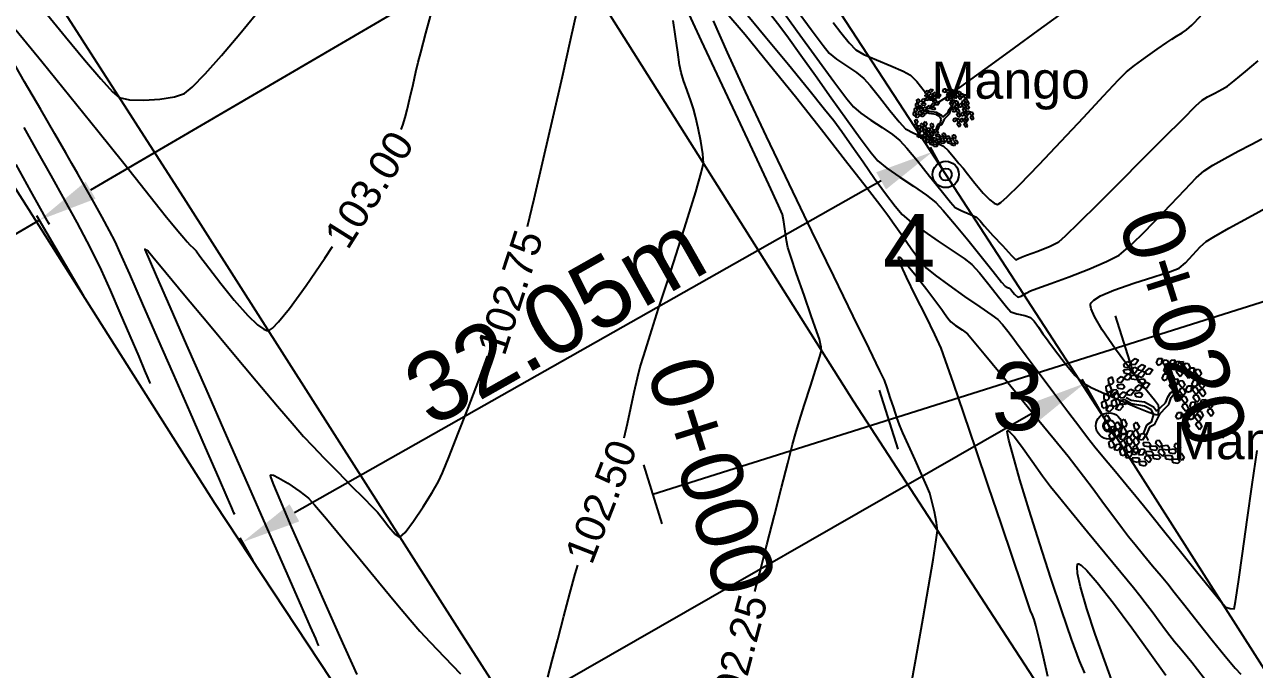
# Model space of a CAD drawing. Header units: millimetres. Extents: x 605578 to 606222, y 1311008 to 1311323.
# Drawn here: x 605671.26 to 605720.97, y 1311108.49 to 1311134.58 of the extents above; entities that cross this region are included whole.
import ezdxf
from ezdxf.enums import TextEntityAlignment as Align

# ---------------------------------------------------------------- set-up
doc = ezdxf.new("R2010")
doc.units = ezdxf.units.MM
doc.header["$LTSCALE"] = 0.0254
doc.header["$MEASUREMENT"] = 0
for name, color, linetype in [('ALINEACION 1', 4, 'Continuous'), ('ARBOL', 3, 'Continuous'), ('BORDE CARRETERA', 8, 'Continuous'), ('CERCO', 6, 'Continuous'), ('CIRCULO', 1, 'Continuous'), ('CONT-MJR', 30, 'Continuous'), ('CONT-MNR', 56, 'Continuous'), ('COTAS', 3, 'Continuous'), ('PTOS PI', 7, 'Continuous'), ('STALBL', 5, 'Continuous'), ('TEXTO ARB', 7, 'Continuous')]:
    doc.layers.add(name, color=color, linetype=linetype)
doc.styles.add('COTAS', font='arial.ttf', dxfattribs={"height": 2.8})
doc.styles.add('CURVAS DE NIVEL', font='arial.ttf', dxfattribs={"height": 1.2})
doc.styles.add('ESTACION', font='arial.ttf', dxfattribs={"height": 2.5})
doc.styles.add('PI', font='arial.ttf', dxfattribs={"height": 2})
doc.styles.add('PUNTOS PI', font='arial.ttf', dxfattribs={"height": 0.08})
doc.dimstyles.new('COTAS LINDEROS', dxfattribs={"dimscale": 40, "dimtxt": 2.8, "dimasz": 0.06, "dimexe": 0.005, "dimexo": 0.005, "dimgap": 0.005, "dimtad": 2, "dimzin": 0, "dimdsep": 46, "dimtxsty": 'COTAS', "dimcen": 0.09, "dimclrd": 1, "dimclre": 1, "dimclrt": 3, "dimadec": 0, "dimazin": 0, "dimtfac": 1, "dimtofl": 0, "dimtmove": 0, "dimatfit": 3, "dimldrblk": 'ARCHTICK', "dimfxl": 1, "dimtolj": 1, "dimtzin": 0, "dimarcsym": 0})

# ---------------------------------------------------------------- blocks, each defined once
blk = doc.blocks.new('lbl_tic')
blk.add_line((0, -0.04165), (0, 0.04165))
blk = doc.blocks.new('sta_tic')
blk.add_line((0, -0.04165), (0, 0.04165))
blk = doc.blocks.new('*U18')
at = {"layer": 'CONT-MNR', "elevation": 101.25, "flags": 128}
blk.add_lwpolyline([(605715.269, 1311107.9), (605714.908, 1311108.868), (605714.539, 1311109.921), (605714.204, 1311110.948), (605713.947, 1311111.838), (605713.826, 1311112.377), (605713.801, 1311112.643), (605713.82, 1311112.741), (605713.841, 1311112.763), (605713.873, 1311112.766), (605713.971, 1311112.713), (605714.198, 1311112.502), (605714.62, 1311112.015), (605715.282, 1311111.17), (605716.017, 1311110.179), (605716.746, 1311109.168), (605717.386, 1311108.265)], dxfattribs=at)
blk = doc.blocks.new('*U22')
at = {"layer": 'CONT-MJR', "elevation": 101.5, "flags": 128}
blk.add_lwpolyline([(605714.116, 1311108.339), (605713.898, 1311108.845), (605713.576, 1311109.72), (605713.181, 1311110.865), (605712.744, 1311112.181), (605712.297, 1311113.57), (605711.87, 1311114.932), (605711.494, 1311116.17), (605711.201, 1311117.183), (605711.048, 1311117.767), (605710.99, 1311118.038), (605710.983, 1311118.129), (605710.989, 1311118.144), (605711.014, 1311118.145), (605711.089, 1311118.098), (605711.258, 1311117.919), (605711.559, 1311117.532), (605711.994, 1311116.926), (605712.412, 1311116.328), (605712.728, 1311115.896), (605713.038, 1311115.515), (605713.569, 1311114.866), (605714.23, 1311114.062), (605714.93, 1311113.21), (605715.576, 1311112.423), (605716.079, 1311111.81), (605716.345, 1311111.48), (605716.558, 1311111.201), (605716.833, 1311110.832), (605717.123, 1311110.442), (605717.378, 1311110.098), (605717.551, 1311109.87), (605717.745, 1311109.63), (605717.997, 1311109.325), (605718.25, 1311109.02), (605718.446, 1311108.782), (605718.668, 1311108.496), (605719.036, 1311108.016)], dxfattribs=at)
blk = doc.blocks.new('*U24')
at = {"layer": 'CONT-MNR', "elevation": 101.75, "flags": 128}
blk.add_lwpolyline([(605712.625, 1311108.203), (605712.451, 1311108.995), (605712.277, 1311109.727), (605712.139, 1311110.274), (605712.076, 1311110.511), (605712.001, 1311110.686), (605711.922, 1311110.859), (605711.823, 1311111.154), (605711.567, 1311111.915), (605711.191, 1311113.033), (605710.733, 1311114.396), (605710.229, 1311115.893), (605709.715, 1311117.412), (605709.23, 1311118.843), (605708.809, 1311120.074), (605708.489, 1311120.995), (605708.307, 1311121.493), (605708.056, 1311122.049), (605707.687, 1311122.798), (605707.279, 1311123.613), (605706.91, 1311124.364), (605706.695, 1311124.835), (605706.607, 1311125.068), (605706.592, 1311125.151), (605706.6, 1311125.168), (605706.622, 1311125.168), (605706.702, 1311125.111), (605706.895, 1311124.909), (605707.244, 1311124.489), (605707.728, 1311123.867), (605708.139, 1311123.321), (605708.34, 1311123.051), (605708.45, 1311122.894), (605708.586, 1311122.698), (605708.704, 1311122.55), (605708.892, 1311122.41), (605709.164, 1311122.227), (605709.375, 1311122.068), (605709.582, 1311121.827), (605710.048, 1311121.266), (605710.692, 1311120.483), (605711.435, 1311119.577), (605712.194, 1311118.648), (605712.888, 1311117.795), (605713.437, 1311117.117), (605713.76, 1311116.714), (605714.062, 1311116.319), (605714.452, 1311115.798), (605714.878, 1311115.224), (605715.293, 1311114.664), (605715.646, 1311114.191), (605715.888, 1311113.873), (605716.15, 1311113.547), (605716.491, 1311113.133), (605716.859, 1311112.689), (605717.202, 1311112.275), (605717.467, 1311111.953), (605717.728, 1311111.626), (605718.164, 1311111.075), (605718.701, 1311110.396), (605719.268, 1311109.684), (605719.792, 1311109.034), (605720.2, 1311108.542), (605720.42, 1311108.303)], dxfattribs=at)
blk = doc.blocks.new('*U25')
at = {"layer": 'CONT-MJR', "elevation": 102, "flags": 128}
for points in [[(605707.135, 1311108.092), (605707.353, 1311109.291), (605707.583, 1311110.583), (605707.802, 1311111.84), (605707.986, 1311112.933), (605708.113, 1311113.733), (605708.159, 1311114.113), (605708.122, 1311114.444), (605708.039, 1311114.871), (605707.937, 1311115.296), (605707.846, 1311115.621), (605707.73, 1311115.911), (605707.518, 1311116.395), (605707.255, 1311116.978), (605706.988, 1311117.568), (605706.763, 1311118.069), (605706.627, 1311118.388), (605706.52, 1311118.689), (605706.391, 1311119.079), (605706.254, 1311119.5), (605706.124, 1311119.89), (605706.015, 1311120.19), (605705.831, 1311120.578), (605705.394, 1311121.478), (605704.755, 1311122.788), (605703.969, 1311124.403), (605703.088, 1311126.22), (605702.164, 1311128.138), (605701.251, 1311130.051), (605700.401, 1311131.858), (605699.667, 1311133.455), (605699.102, 1311134.738)], [(605699.564, 1311135.138), (605700.386, 1311134.177), (605701.363, 1311132.986), (605702.417, 1311131.671), (605703.471, 1311130.335), (605704.449, 1311129.083), (605705.274, 1311128.019), (605705.868, 1311127.248), (605706.156, 1311126.875), (605706.417, 1311126.512), (605706.743, 1311126.035), (605707.094, 1311125.525), (605707.433, 1311125.061), (605707.719, 1311124.725), (605708.065, 1311124.438), (605708.616, 1311124.036), (605709.257, 1311123.587), (605709.876, 1311123.161), (605710.36, 1311122.827), (605710.595, 1311122.655), (605710.783, 1311122.446), (605711.001, 1311122.172), (605711.174, 1311121.948), (605711.357, 1311121.705), (605711.748, 1311121.18), (605712.274, 1311120.474), (605712.858, 1311119.689), (605713.428, 1311118.927), (605713.909, 1311118.289), (605714.225, 1311117.876), (605714.527, 1311117.498), (605714.918, 1311117.022), (605715.352, 1311116.497), (605715.788, 1311115.972), (605716.181, 1311115.498), (605716.488, 1311115.124), (605716.826, 1311114.706), (605717.355, 1311114.049), (605717.986, 1311113.262), (605718.635, 1311112.456), (605719.213, 1311111.74), (605719.634, 1311111.224), (605719.811, 1311111.016), (605719.989, 1311110.954), (605720.153, 1311110.943), (605720.207, 1311111.246), (605720.325, 1311112.04), (605720.491, 1311113.186), (605720.684, 1311114.545), (605720.886, 1311115.978), (605721.077, 1311117.345)]]:
    blk.add_lwpolyline(points, dxfattribs=at)
blk = doc.blocks.new('*U26')
at = {"layer": 'CONT-MNR', "elevation": 102.25, "flags": 128}
for points in [[(605700.776, 1311111.645), (605700.961, 1311112.366), (605701.262, 1311113.538), (605701.567, 1311114.73), (605701.858, 1311115.857), (605702.111, 1311116.837), (605702.307, 1311117.587), (605702.424, 1311118.022), (605702.576, 1311118.526), (605702.79, 1311119.208), (605703.026, 1311119.951), (605703.244, 1311120.64), (605703.406, 1311121.159), (605703.471, 1311121.392), (605703.458, 1311121.535), (605703.421, 1311121.715), (605703.386, 1311121.858), (605703.287, 1311122.148), (605703.06, 1311122.799), (605702.766, 1311123.639), (605702.469, 1311124.495), (605702.229, 1311125.193), (605702.111, 1311125.561), (605702.058, 1311125.852), (605702.007, 1311126.229), (605701.952, 1311126.606), (605701.891, 1311126.893), (605701.731, 1311127.26), (605701.34, 1311128.109), (605700.777, 1311129.32), (605700.099, 1311130.772), (605699.363, 1311132.346), (605698.628, 1311133.92), (605697.95, 1311135.375)], [(605700.245, 1311135.258), (605701.201, 1311134.097), (605702.133, 1311132.962), (605702.959, 1311131.953), (605703.599, 1311131.166), (605703.971, 1311130.699), (605704.297, 1311130.257), (605704.704, 1311129.679), (605705.157, 1311129.026), (605705.621, 1311128.36), (605706.062, 1311127.743), (605706.445, 1311127.235), (605706.734, 1311126.899), (605707.102, 1311126.589), (605707.614, 1311126.219), (605708.194, 1311125.826), (605708.761, 1311125.446), (605709.239, 1311125.116), (605709.549, 1311124.874), (605709.853, 1311124.54), (605710.236, 1311124.065), (605710.625, 1311123.566), (605710.948, 1311123.158), (605711.13, 1311122.958), (605711.369, 1311122.878), (605711.687, 1311122.812), (605711.923, 1311122.73), (605712.063, 1311122.582), (605712.241, 1311122.337), (605712.42, 1311122.076), (605712.562, 1311121.878), (605712.732, 1311121.651), (605713.025, 1311121.259), (605713.38, 1311120.803), (605713.733, 1311120.384), (605714.023, 1311120.101), (605714.372, 1311119.903), (605714.938, 1311119.639), (605715.598, 1311119.355), (605716.227, 1311119.095), (605716.7, 1311118.905), (605716.892, 1311118.829), (605716.987, 1311118.803), (605717.076, 1311118.79), (605717.093, 1311118.877), (605717.102, 1311118.975), (605717.104, 1311119.074), (605717.098, 1311119.174), (605716.935, 1311119.381), (605716.522, 1311119.906), (605715.963, 1311120.634), (605715.361, 1311121.45), (605714.822, 1311122.238), (605714.506, 1311122.772), (605714.371, 1311123.077), (605714.341, 1311123.221), (605714.348, 1311123.273), (605714.373, 1311123.325), (605714.479, 1311123.434), (605714.754, 1311123.605), (605715.285, 1311123.839), (605716.094, 1311124.125), (605716.913, 1311124.383), (605717.579, 1311124.591), (605717.931, 1311124.727), (605718.183, 1311124.946), (605718.483, 1311125.263), (605718.782, 1311125.584), (605719.028, 1311125.813), (605719.336, 1311126), (605719.944, 1311126.342), (605720.73, 1311126.775), (605721.57, 1311127.234)]]:
    blk.add_lwpolyline(points, dxfattribs=at)
at = {"layer": 'CONT-MNR', "color": 2, "insert": (605700.085, 1311108.988, 102.25), "char_height": 1.2, "attachment_point": 5, "rotation": 75.1319, "style": 'CURVAS DE NIVEL'}
blk.add_mtext('{102.25}', dxfattribs=at)
blk = doc.blocks.new('*U27')
at = {"layer": 'CONT-MJR', "elevation": 102.5, "flags": 128}
for points in [[(605695.491, 1311117.867), (605695.491, 1311117.869), (605695.626, 1311118.442), (605695.767, 1311119.079), (605695.906, 1311119.717), (605696.035, 1311120.292), (605696.146, 1311120.74), (605696.285, 1311121.199), (605696.545, 1311122.017), (605696.89, 1311123.091), (605697.284, 1311124.313), (605697.689, 1311125.579), (605698.07, 1311126.783), (605698.39, 1311127.82), (605698.613, 1311128.584), (605698.702, 1311128.969), (605698.68, 1311129.352), (605698.598, 1311129.859), (605698.488, 1311130.395), (605698.378, 1311130.866), (605698.3, 1311131.176), (605698.197, 1311131.499), (605698.047, 1311131.91), (605697.898, 1311132.32), (605697.795, 1311132.643), (605697.739, 1311132.95), (605697.66, 1311133.469), (605697.568, 1311134.1), (605697.471, 1311134.741)], [(605701.409, 1311135.002), (605701.787, 1311134.522), (605702.141, 1311134.045), (605702.64, 1311133.349), (605703.232, 1311132.516), (605703.864, 1311131.624), (605704.484, 1311130.754), (605705.039, 1311129.986), (605705.478, 1311129.399), (605705.748, 1311129.074), (605706.12, 1311128.768), (605706.635, 1311128.412), (605707.198, 1311128.039), (605707.716, 1311127.685), (605708.096, 1311127.385), (605708.396, 1311127.061), (605708.85, 1311126.525), (605709.385, 1311125.873), (605709.929, 1311125.199), (605710.41, 1311124.599), (605710.755, 1311124.166), (605710.892, 1311123.996), (605710.987, 1311123.951), (605711.074, 1311123.912), (605711.121, 1311123.86), (605711.167, 1311123.807), (605711.269, 1311123.678), (605711.411, 1311123.549), (605711.545, 1311123.599), (605711.75, 1311123.714), (605711.919, 1311123.806), (605712.175, 1311123.9), (605712.742, 1311124.103), (605713.489, 1311124.379), (605714.285, 1311124.689), (605714.999, 1311124.995), (605715.5, 1311125.26), (605715.885, 1311125.574), (605716.398, 1311126.069), (605716.985, 1311126.672), (605717.589, 1311127.307), (605718.154, 1311127.901), (605718.623, 1311128.379), (605718.941, 1311128.667), (605719.293, 1311128.895), (605719.778, 1311129.168), (605720.32, 1311129.456), (605720.844, 1311129.729), (605721.274, 1311129.956)], [(605684.701, 1311108.285), (605684.006, 1311109.842), (605683.304, 1311111.42), (605682.638, 1311112.926), (605682.053, 1311114.267), (605681.59, 1311115.349), (605681.337, 1311115.964), (605681.231, 1311116.249), (605681.204, 1311116.343), (605681.206, 1311116.359), (605681.23, 1311116.368), (605681.319, 1311116.35), (605681.53, 1311116.249), (605681.901, 1311116.023), (605682.385, 1311115.688), (605682.732, 1311115.418), (605682.981, 1311115.147), (605683.459, 1311114.584), (605684.095, 1311113.818), (605684.821, 1311112.937), (605685.568, 1311112.031), (605686.266, 1311111.188), (605686.845, 1311110.495), (605687.236, 1311110.042), (605687.656, 1311109.592), (605688.233, 1311108.988), (605688.887, 1311108.312)], [(605692.417, 1311108.186), (605692.589, 1311108.856), (605692.809, 1311109.71), (605693.053, 1311110.646), (605693.297, 1311111.564), (605693.516, 1311112.361), (605693.621, 1311112.717)]]:
    blk.add_lwpolyline(points, dxfattribs=at)
at = {"layer": 'CONT-MJR', "color": 2, "insert": (605694.568, 1311115.287, 102.5), "char_height": 1.2, "attachment_point": 5, "rotation": 68.6736, "style": 'CURVAS DE NIVEL'}
blk.add_mtext('{102.50}', dxfattribs=at)
blk = doc.blocks.new('*U29')
at = {"layer": 'CONT-MNR', "elevation": 102.75, "flags": 128}
for points in [[(605691.594, 1311126.411), (605691.862, 1311127.535), (605692.241, 1311129.163), (605692.628, 1311130.851), (605692.998, 1311132.486), (605693.329, 1311133.957), (605693.596, 1311135.15)], [(605701.672, 1311135.458), (605702.492, 1311134.319), (605703.285, 1311133.223), (605703.977, 1311132.276), (605704.494, 1311131.583), (605704.763, 1311131.249), (605705.061, 1311131.004), (605705.473, 1311130.718), (605705.924, 1311130.42), (605706.339, 1311130.136), (605706.643, 1311129.896), (605706.927, 1311129.583), (605707.353, 1311129.065), (605707.841, 1311128.455), (605708.312, 1311127.864), (605708.686, 1311127.402), (605708.882, 1311127.182), (605709.151, 1311127.043), (605709.502, 1311126.9), (605709.741, 1311126.787), (605709.885, 1311126.643), (605710.049, 1311126.446), (605710.182, 1311126.287), (605710.4, 1311126.051), (605710.785, 1311125.638), (605711.156, 1311125.244), (605711.335, 1311125.067), (605711.441, 1311125.113), (605711.551, 1311125.176), (605711.761, 1311125.251), (605712.212, 1311125.416), (605712.711, 1311125.615), (605713.069, 1311125.792), (605713.339, 1311126.035), (605713.895, 1311126.576), (605714.655, 1311127.33), (605715.535, 1311128.21), (605716.454, 1311129.132), (605717.328, 1311130.009), (605718.074, 1311130.757), (605718.61, 1311131.289), (605718.854, 1311131.52), (605719.073, 1311131.655), (605719.368, 1311131.811), (605719.665, 1311131.965), (605719.889, 1311132.095), (605720.155, 1311132.304), (605720.608, 1311132.679), (605721.122, 1311133.109)], [(605683.153, 1311109.454), (605683.12, 1311109.529), (605683.027, 1311109.743), (605682.82, 1311110.213), (605682.438, 1311111.085), (605681.819, 1311112.498), (605681.082, 1311114.179), (605680.271, 1311116.03), (605679.429, 1311117.952), (605678.598, 1311119.847), (605677.823, 1311121.618), (605677.145, 1311123.166), (605676.608, 1311124.394), (605676.308, 1311125.079), (605676.174, 1311125.387), (605676.133, 1311125.483), (605676.128, 1311125.495), (605676.132, 1311125.494), (605676.155, 1311125.482), (605676.205, 1311125.451), (605676.251, 1311125.419), (605676.449, 1311125.182), (605676.975, 1311124.55), (605677.744, 1311123.626), (605678.667, 1311122.519), (605679.657, 1311121.332), (605680.627, 1311120.173), (605681.488, 1311119.147), (605682.154, 1311118.359), (605682.537, 1311117.917), (605682.893, 1311117.537), (605683.373, 1311117.039), (605683.917, 1311116.483), (605684.465, 1311115.928), (605684.956, 1311115.432), (605685.33, 1311115.053), (605685.527, 1311114.852), (605685.73, 1311114.601), (605685.989, 1311114.264), (605686.244, 1311113.97), (605686.435, 1311113.85), (605686.642, 1311114.037), (605686.984, 1311114.491), (605687.378, 1311115.077), (605687.742, 1311115.657), (605687.994, 1311116.094), (605688.153, 1311116.45), (605688.424, 1311117.113), (605688.778, 1311118.008), (605689.185, 1311119.063), (605689.617, 1311120.202), (605689.976, 1311121.164)]]:
    blk.add_lwpolyline(points, dxfattribs=at)
at = {"layer": 'CONT-MNR', "color": 2, "insert": (605690.89, 1311123.753, 102.75), "char_height": 1.2, "attachment_point": 5, "rotation": 71.9959, "style": 'CURVAS DE NIVEL'}
blk.add_mtext('{102.75}', dxfattribs=at)
blk = doc.blocks.new('*U31')
at = {"layer": 'CONT-MJR', "elevation": 103, "flags": 128}
for points in [[(605686.484, 1311130.331), (605686.546, 1311130.508), (605686.648, 1311130.82), (605686.727, 1311131.128), (605686.838, 1311131.605), (605686.962, 1311132.152), (605687.079, 1311132.672), (605687.172, 1311133.065), (605687.273, 1311133.448), (605687.485, 1311134.233), (605687.778, 1311135.319)], [(605702.422, 1311135.25), (605703.056, 1311134.377), (605703.534, 1311133.731), (605703.778, 1311133.423), (605704.073, 1311133.188), (605704.48, 1311132.913), (605704.889, 1311132.639), (605705.19, 1311132.407), (605705.445, 1311132.116), (605705.819, 1311131.641), (605706.235, 1311131.107), (605706.613, 1311130.641), (605706.872, 1311130.368), (605707.205, 1311130.185), (605707.671, 1311129.989), (605708.121, 1311129.805), (605708.407, 1311129.661), (605708.593, 1311129.484), (605708.813, 1311129.229), (605709.028, 1311128.968), (605709.197, 1311128.767), (605709.38, 1311128.54), (605709.672, 1311128.168), (605710.012, 1311127.763), (605710.275, 1311127.491), (605710.447, 1311127.355), (605710.541, 1311127.31), (605710.581, 1311127.303), (605710.612, 1311127.312), (605710.718, 1311127.384), (605710.977, 1311127.61), (605711.474, 1311128.095), (605712.268, 1311128.915), (605713.164, 1311129.864), (605714.063, 1311130.829), (605714.868, 1311131.695), (605715.479, 1311132.347), (605715.799, 1311132.672), (605716.123, 1311132.927), (605716.571, 1311133.254), (605717.04, 1311133.587), (605717.429, 1311133.857), (605717.633, 1311133.996), (605717.819, 1311134.109), (605718.052, 1311134.245), (605718.233, 1311134.364), (605718.442, 1311134.564), (605718.802, 1311134.932)], [(605679.753, 1311114.759), (605679.721, 1311114.832), (605679.632, 1311115.035), (605679.445, 1311115.466), (605679.106, 1311116.246), (605678.57, 1311117.476), (605677.952, 1311118.898), (605677.293, 1311120.409), (605676.638, 1311121.91), (605676.029, 1311123.301), (605675.511, 1311124.48), (605675.125, 1311125.348), (605674.916, 1311125.803), (605674.691, 1311126.238), (605674.394, 1311126.787), (605674.058, 1311127.391), (605673.72, 1311127.994), (605673.415, 1311128.539), (605673.176, 1311128.968), (605672.929, 1311129.399), (605672.486, 1311130.16), (605671.911, 1311131.15), (605671.264, 1311132.269), (605670.609, 1311133.418)], [(605670.912, 1311134.366), (605671.96, 1311133.091), (605673.093, 1311131.692), (605674.224, 1311130.282), (605675.268, 1311128.973), (605676.136, 1311127.88), (605676.743, 1311127.114), (605677.002, 1311126.789), (605677.2, 1311126.551), (605677.461, 1311126.238), (605677.701, 1311125.951), (605677.838, 1311125.791), (605677.947, 1311125.677), (605678.086, 1311125.537), (605678.196, 1311125.424), (605678.351, 1311125.218), (605678.704, 1311124.743), (605679.188, 1311124.11), (605679.738, 1311123.43), (605680.287, 1311122.812), (605680.68, 1311122.437), (605680.925, 1311122.262), (605681.058, 1311122.21), (605681.113, 1311122.205), (605681.158, 1311122.218), (605681.279, 1311122.3), (605681.529, 1311122.554), (605681.969, 1311123.097), (605682.643, 1311124.027), (605683.397, 1311125.132), (605683.709, 1311125.606)]]:
    blk.add_lwpolyline(points, dxfattribs=at)
at = {"layer": 'CONT-MJR', "color": 2, "insert": (605685.191, 1311127.909, 103), "char_height": 1.2, "attachment_point": 5, "rotation": 57.8285, "style": 'CURVAS DE NIVEL'}
blk.add_mtext('{103.00}', dxfattribs=at)
blk = doc.blocks.new('*U32')
at = {"layer": 'CONT-MNR', "elevation": 103.25, "flags": 128}
for points in [[(605703.949, 1311134.664), (605704.256, 1311134.258), (605704.585, 1311133.842), (605704.862, 1311133.555), (605705.184, 1311133.378), (605705.697, 1311133.151), (605706.27, 1311132.911), (605706.773, 1311132.694), (605707.074, 1311132.535), (605707.323, 1311132.281), (605707.625, 1311131.908), (605707.9, 1311131.568), (605708.067, 1311131.412), (605708.246, 1311131.472), (605708.48, 1311131.621), (605708.666, 1311131.749), (605708.918, 1311131.93), (605709.508, 1311132.357), (605710.328, 1311132.953), (605711.274, 1311133.639), (605712.237, 1311134.338), (605713.112, 1311134.971)], [(605676.353, 1311120.065), (605676.328, 1311120.121), (605676.262, 1311120.274), (605676.126, 1311120.591), (605675.888, 1311121.149), (605675.526, 1311121.996), (605675.127, 1311122.923), (605674.728, 1311123.837), (605674.365, 1311124.646), (605674.078, 1311125.259), (605673.793, 1311125.811), (605673.381, 1311126.575), (605672.882, 1311127.485), (605672.334, 1311128.474), (605671.776, 1311129.476), (605671.246, 1311130.425)], [(605671.196, 1311136.209), (605672.066, 1311135.128), (605672.911, 1311134.088), (605673.684, 1311133.154), (605674.337, 1311132.389), (605674.821, 1311131.858), (605675.089, 1311131.626), (605675.502, 1311131.54), (605676.087, 1311131.524), (605676.729, 1311131.568), (605677.314, 1311131.661), (605677.726, 1311131.792), (605678.034, 1311132.05), (605678.554, 1311132.589), (605679.22, 1311133.333), (605679.965, 1311134.208), (605680.578, 1311134.961)]]:
    blk.add_lwpolyline(points, dxfattribs=at)
blk = doc.blocks.new('*U33')
at = {"layer": 'CONT-MJR', "elevation": 103.5, "flags": 128}
blk.add_lwpolyline([(605672.262, 1311126.492), (605672.224, 1311126.56), (605672.122, 1311126.748), (605671.905, 1311127.141), (605671.52, 1311127.841), (605670.924, 1311128.926)], dxfattribs=at)
blk = doc.blocks.new('*D500')
at = {"layer": 'COTAS', "color": 1, "lineweight": -2, "transparency": 16777216}
for p, q in [((605701.201, 1311139.733), (605699.303, 1311142.974)), ((605697.333, 1311141.588), (605673.929, 1311127.882)), ((605671.858, 1311126.67), (605658.543, 1311118.872)), ((605673.655, 1311123.601), (605671.757, 1311126.842))]:
    blk.add_line(p, q, dxfattribs=at)
at = {"layer": 'COTAS', "color": 1, "transparency": 16777216}
for points in [[(605697.131, 1311141.933), (605697.535, 1311141.243), (605699.404, 1311142.801)], [(605673.727, 1311128.227), (605674.131, 1311127.537), (605671.858, 1311126.67)]]:
    blk.add_solid(points, dxfattribs=at)
at = {"layer": 'Defpoints', "color": 0, "transparency": 16777216}
for p in [(605701.302, 1311139.56), (605671.858, 1311126.67), (605673.756, 1311123.429)]:
    blk.add_point(p, dxfattribs=at)
at = {"layer": 'COTAS', "color": 3, "transparency": 16777216, "insert": (605663.341, 1311123.571), "char_height": 2.8, "attachment_point": 5, "rotation": 30.3541, "style": 'COTAS'}
blk.add_mtext('\\A1;31.92m', dxfattribs=at)
blk = doc.blocks.new('_ArchTick')
at = {"color": 0, "linetype": 'ByBlock', "const_width": 0.15}
blk.add_lwpolyline([(-0.5, -0.5), (0.5, 0.5)], dxfattribs=at)
blk = doc.blocks.new('*D501')
at = {"layer": 'COTAS', "color": 1, "lineweight": -2, "transparency": 16777216}
for p, q in [((605708.397, 1311128.692), (605707.874, 1311129.616)), ((605705.884, 1311128.26), (605682.168, 1311114.83)), ((605680.504, 1311112.897), (605679.981, 1311113.821))]:
    blk.add_line(p, q, dxfattribs=at)
at = {"layer": 'COTAS', "color": 1, "transparency": 16777216}
for points in [[(605705.687, 1311128.608), (605706.081, 1311127.912), (605707.973, 1311129.442)], [(605681.971, 1311115.178), (605682.365, 1311114.482), (605680.079, 1311113.647)]]:
    blk.add_solid(points, dxfattribs=at)
at = {"layer": 'Defpoints', "color": 0, "transparency": 16777216}
for p in [(605708.496, 1311128.518), (605680.079, 1311113.647), (605680.603, 1311112.723)]:
    blk.add_point(p, dxfattribs=at)
at = {"layer": 'COTAS', "color": 3, "transparency": 16777216, "insert": (605692.696, 1311122.666), "char_height": 2.8, "attachment_point": 5, "rotation": 29.5217, "style": 'COTAS'}
blk.add_mtext('\\A1;32.05m', dxfattribs=at)
blk = doc.blocks.new('*D502')
at = {"layer": 'COTAS', "color": 1, "lineweight": -2, "transparency": 16777216}
for p, q in [((605715.026, 1311118.471), (605714.011, 1311120.241)), ((605712.029, 1311118.873), (605688.479, 1311105.367)), ((605687.312, 1311102.577), (605686.297, 1311104.346)), ((605686.397, 1311104.173), (605673.011, 1311096.496))]:
    blk.add_line(p, q, dxfattribs=at)
at = {"layer": 'COTAS', "color": 1, "transparency": 16777216}
for points in [[(605711.83, 1311119.22), (605712.228, 1311118.526), (605714.111, 1311120.067)], [(605688.28, 1311105.714), (605688.678, 1311105.02), (605686.397, 1311104.173)]]:
    blk.add_solid(points, dxfattribs=at)
at = {"layer": 'Defpoints', "color": 0, "transparency": 16777216}
for p in [(605715.126, 1311118.298), (605686.397, 1311104.173), (605687.411, 1311102.403)]:
    blk.add_point(p, dxfattribs=at)
at = {"layer": 'COTAS', "color": 3, "transparency": 16777216, "insert": (605677.852, 1311101.152), "char_height": 2.8, "attachment_point": 5, "rotation": 29.8355, "style": 'COTAS'}
blk.add_mtext('\\A1;31.95m', dxfattribs=at)
blk = doc.blocks.new('L', base_point=(1.368, 0.591))
for p, q in [((1.281, 0.65), (1.312, 0.675)), ((1.312, 0.675), (1.342, 0.621)), ((1.275, 0.567), (1.306, 0.592)), ((1.288, 0.517), (1.275, 0.567)), ((1.294, 0.6), (1.281, 0.65)), ((1.322, 0.591), (1.294, 0.6)), ((1.306, 0.592), (1.336, 0.538)), ((1.336, 0.538), (1.317, 0.508)), ((1.342, 0.621), (1.322, 0.591)), ((1.337, 0.489), (1.356, 0.548)), ((1.356, 0.548), (1.391, 0.554)), ((1.404, 0.527), (1.376, 0.484)), ((1.391, 0.554), (1.404, 0.527)), ((1.317, 0.508), (1.288, 0.517)), ((1.376, 0.484), (1.337, 0.489))]:
    blk.add_line(p, q)
blk = doc.blocks.new('TREE-11')
for p, q in [((25.2, 29.6), (26.6, 33.6)), ((-28.6, 13.3), (-35.2, 17.7)), ((-28.6, 17.4), (-34.8, 21.1)), ((-11.4, 15.2), (-28.6, 17.4)), ((15.2, 14.4), (18.6, 22.5)), ((18.6, 22.5), (21.7, 27.4)), ((19.3, 12.6), (22.4, 21.4)), ((21.7, 27.4), (25.2, 29.6)), ((22.4, 21.4), (27.6, 27.7)), ((27.6, 27.7), (33.5, 29.6)), ((-11.7, 10.3), (-28.6, 13.3)), ((-2.4, 5.5), (-11.7, 10.3)), ((0, 8.9), (-11.4, 15.2)), ((0, 0), (-3.1, -10.3)), ((0, 0), (-2.4, 5.5)), ((3.8, 4.1), (0, 8.9)), ((3.8, 4.1), (15.2, 14.4)), ((7.2, -0.7), (13.8, 6.7)), ((13.8, 6.7), (19.3, 12.6)), ((-9, -14), (-13.8, -25.9)), ((-3.1, -10.3), (-9, -14)), ((0.7, -13.7), (-5.2, -16.3)), ((7.2, -0.7), (0.7, -13.7)), ((-5.2, -16.3), (-9.7, -27.7)), ((-9.7, -27.7), (-6.9, -33.6))]:
    blk.add_line(p, q)
for p, xscale, yscale, zscale, rotation in [((-25.5, 58.4), 120, 120, 120, 295.0165150851705), ((-16.6, 51), 120, 120, 120, 295.0165150851705), ((9.3, 58.4), 119.9999999999999, 119.9999999999999, 119.9999999999999, 190.1248425347957), ((25.5, 56.6), 119.9999999999999, 119.9999999999999, 119.9999999999999, 190.1248425347957), ((36.2, 54.3), 119.9999999999999, 119.9999999999999, 119.9999999999999, 190.1248425347957), ((-48.6, 36.2), 119.9999999999998, 119.9999999999998, 119.9999999999998, 347.8021081598379), ((-33.8, 39.2), 120, 120, 120, 295.0165150851705), ((-7.2, 46.2), 120, 120, 120, 295.0165150851705), ((16.6, 38.8), 119.9999999999999, 119.9999999999999, 119.9999999999999, 190.1248425347957), ((50.4, 46.6), 119.9999999999999, 119.9999999999999, 119.9999999999999, 190.1248425347957), ((-30.7, 19.6), 120, 120, 120, 295.0165150851705), ((-11, 28.5), 120, 120, 120, 295.0165150851705), ((29.3, 32.2), 119.9999999999999, 119.9999999999999, 119.9999999999999, 190.1248425347957), ((46.9, 23.7), 119.9999999999999, 119.9999999999999, 119.9999999999999, 190.1248425347957), ((54.5, 31), 119.9999999999999, 119.9999999999999, 119.9999999999999, 190.1248425347957), ((-54.2, 15.9), 119.9999999999998, 119.9999999999998, 119.9999999999998, 347.8021081598379), ((-41.7, 17.7), 119.9999999999998, 119.9999999999998, 119.9999999999998, 347.8021081598379), ((32.8, 12.2), 119.9999999999999, 119.9999999999999, 119.9999999999999, 190.1248425347957), ((51.7, 3), 119.9999999999999, 119.9999999999999, 119.9999999999999, 190.1248425347957), ((64.9, 5.9), 119.9999999999999, 119.9999999999999, 119.9999999999999, 190.1248425347957), ((34.1, -10.3), 119.9999999999999, 119.9999999999999, 119.9999999999999, 190.1248425347957), ((50, -11.1), 119.9999999999999, 119.9999999999999, 119.9999999999999, 190.1248425347957), ((-1.4, -34), 119.9999999999998, 119.9999999999998, 119.9999999999998, 66.16076666471409), ((22.4, -38.1), 119.9999999999998, 119.9999999999998, 119.9999999999998, 66.16076666471409), ((-15.2, -53.6), 119.9999999999998, 119.9999999999998, 119.9999999999998, 66.16076666471409), ((2.1, -45.5), 119.9999999999998, 119.9999999999998, 119.9999999999998, 66.16076666471409), ((26.9, -50.6), 119.9999999999998, 119.9999999999998, 119.9999999999998, 66.16076666471409)]:
    blk.add_blockref('L', p, dxfattribs=dict(xscale=xscale, yscale=yscale, zscale=zscale, rotation=rotation))
at = {"xscale": 120, "yscale": 120, "zscale": 120}
for p in [(-52.1, -10.7), (-38.6, -19.6), (-30.7, -16.3), (-14.8, -20), (-45.9, -33.3), (-23.8, -38.8), (-15.2, -39.5), (-31.7, -43.2)]:
    blk.add_blockref('L', p, dxfattribs=at)

msp = doc.modelspace()

# ---------------------------------------------------------------- linework, layer by layer
at = {"elevation": 100}
msp.add_lwpolyline([(605737, 1311085), (605730.239, 1311094.578), (605715.095, 1311118.346), (605708.496, 1311128.518), (605701.302, 1311139.56), (605686.995, 1311161.615), (605683.616, 1311169.584), (605687.243, 1311171.475), (605697.183, 1311174.09), (605715.174, 1311177.415), (605737.986, 1311182.032), (605766.921, 1311187.096), (605797.647, 1311192.781), (605804.598, 1311168.792), (605816.791, 1311128.427), (605821.506, 1311113.224), (605786.846, 1311101.683), (605779.556, 1311099.323), (605763.645, 1311093.947)], close=True, dxfattribs=at)
at = {"layer": 'ALINEACION 1'}
msp.add_lwpolyline([(605696.662, 1311115.58), (605808.16, 1311150.828)], dxfattribs=at)
at = {"layer": 'BORDE CARRETERA'}
for points in [[(605670.757, 1311172.585), (605675.256, 1311165.473), (605685.244, 1311150.156), (605693.761, 1311136.819), (605704.749, 1311119.361), (605716.096, 1311101.895), (605729.784, 1311081.026)], [(605714.851, 1311070.065), (605700.874, 1311091.295), (605688.841, 1311110.073), (605677.792, 1311127.419), (605669.396, 1311140.487), (605659.041, 1311156.644), (605654.498, 1311163.929)]]:
    msp.add_lwpolyline(points, dxfattribs=at)
at = {"layer": 'CERCO', "elevation": 100}
msp.add_lwpolyline([(605729.692, 1311042.466), (605705.716, 1311074.66), (605678.971, 1311115.196), (605668.541, 1311131.661), (605649.837, 1311161.306)], dxfattribs=at)
at = {"layer": 'CIRCULO'}
for centre, radius in [((605708.496, 1311128.518, 100), 0.532), ((605708.496, 1311128.518, 100), 0.243), ((605715.095, 1311118.346, 100), 0.532), ((605715.095, 1311118.346, 100), 0.243)]:
    msp.add_circle(centre, radius, dxfattribs=at)

# ---------------------------------------------------------------- block references
at = {"layer": 'ARBOL'}
for p, xscale, yscale, zscale in [((605708.313, 1311130.761), 0.017145, 0.017145, 0.017145), ((605716.894, 1311118.818), 0.03175, 0.03175, 0.03175)]:
    msp.add_blockref('TREE-11', p, dxfattribs=dict(at, xscale=xscale, yscale=yscale, zscale=zscale))
at = {"layer": 'CONT-MJR'}
for name in ['*U31', '*U27', '*U33', '*U25', '*U22']:
    msp.add_blockref(name, (0, 0), dxfattribs=at)
at = {"layer": 'CONT-MNR'}
for name in ['*U29', '*U32', '*U26', '*U24', '*U18']:
    msp.add_blockref(name, (0, 0), dxfattribs=at)
at = {"layer": 'STALBL', "xscale": 30.01200480192077, "yscale": 30.01200480192077, "zscale": 30.01200480192077, "rotation": 17.54360319507517}
for name, p in [('lbl_tic', (605715.732, 1311121.608)), ('sta_tic', (605706.197, 1311118.594)), ('lbl_tic', (605696.662, 1311115.58))]:
    msp.add_blockref(name, p, dxfattribs=at)

# ---------------------------------------------------------------- texts
at = {"layer": 'PTOS PI', "color": 7, "style": 'PUNTOS PI'}
for s, p in [('4', (605705.949, 1311124.168, 100)), ('3', (605710.344, 1311118.172, 100))]:
    msp.add_text(s, height=2.75, dxfattribs=at).set_placement(p)
at = {"layer": 'STALBL', "style": 'ESTACION'}
for s, p in [('0+020', (605716.208, 1311121.759)), ('0+000', (605697.139, 1311115.731))]:
    msp.add_text(s, height=2.5, rotation=287.5436, dxfattribs=at).set_placement(p, align=Align.BOTTOM_CENTER)
at = {"layer": 'TEXTO ARB', "style": 'PI'}
for p in [(605707.915, 1311131.584), (605717.672, 1311116.999)]:
    msp.add_text('Mango', height=1.5, dxfattribs=at).set_placement(p)

# ---------------------------------------------------------------- dimensions: what is measured, and where the dimension line sits
at = {"layer": 'COTAS'}
for base, p1, p2, angle, picture, middle in [((605671.858, 1311126.67, 100), (605701.302, 1311139.56, 100), (605673.756, 1311123.429, 100), 210.3541, '*D500', (605664.165, 1311122.164, 100)), ((605680.079, 1311113.647, 100), (605708.496, 1311128.518, 100), (605680.603, 1311112.723, 100), 209.5217, '*D501', (605693.5, 1311121.247, 100)), ((605686.397, 1311104.173, 100), (605715.126, 1311118.298, 100), (605687.411, 1311102.403, 100), 209.8355, '*D502', (605678.663, 1311099.737, 100))]:
    dim = msp.add_linear_dim(base=base, p1=p1, p2=p2, angle=angle, dimstyle='COTAS LINDEROS', override={"dimpost": 'm'}, dxfattribs=at)
    dim.commit()
    dim.dimension.update_dxf_attribs({"geometry": picture, "text_midpoint": middle, "dimtype": 161})

doc.saveas('drawing.dxf')
